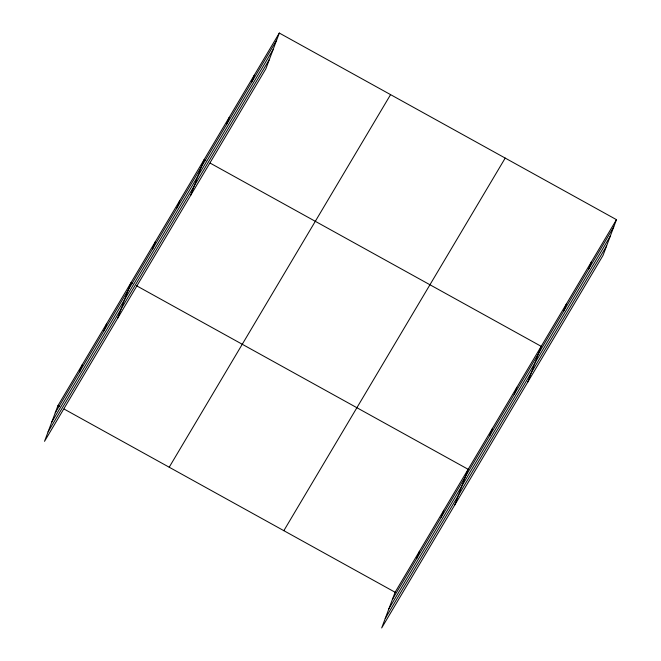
<?xml version="1.0" encoding="UTF-8"?>
<svg xmlns="http://www.w3.org/2000/svg" width="661" height="661" viewBox="0 0 661 661"><rect width="100%" height="100%" fill="white"/><g stroke="black" fill="none" stroke-linecap="round" stroke-linejoin="round"><path stroke-width="0.99" d="M279.314 33.05L57.945 405.639L44.527 441.333L265.896 68.744L279.314 33.05L616.473 219.667L603.055 255.361L381.686 627.95L395.104 592.256L616.473 219.667M79.601 371.812L82.294 364.657M103.959 330.822L106.644 323.667M117.575 318.379L130.994 282.685L132.762 283.66M152.658 248.858L155.343 241.703M177.008 207.868L179.701 200.713M190.632 195.425L204.051 159.731L205.811 160.706M226.45 124.656L229.136 117.501M251.535 82.435L254.229 75.28M416.76 558.429L419.454 551.274M441.118 517.439L443.804 510.284M454.735 504.996L468.153 469.302L136.298 285.618M489.818 435.467L492.503 428.311M514.167 394.485L516.852 387.329M527.792 382.041L541.21 346.347L210.231 163.151M563.61 311.273L566.295 304.118M588.695 269.044L591.388 261.888M55.251 412.795L276.629 40.205M51.715 422.214L273.084 49.625M48.063 431.914L269.44 59.325M169.208 467.22L390.577 94.63M283.842 530.676L505.211 158.078M392.411 599.411L613.78 226.822M388.875 608.831L610.243 236.241M385.223 618.531L606.6 245.942M57.945 405.639L59.713 406.622M64.125 409.06L395.104 592.256"/></g></svg>
